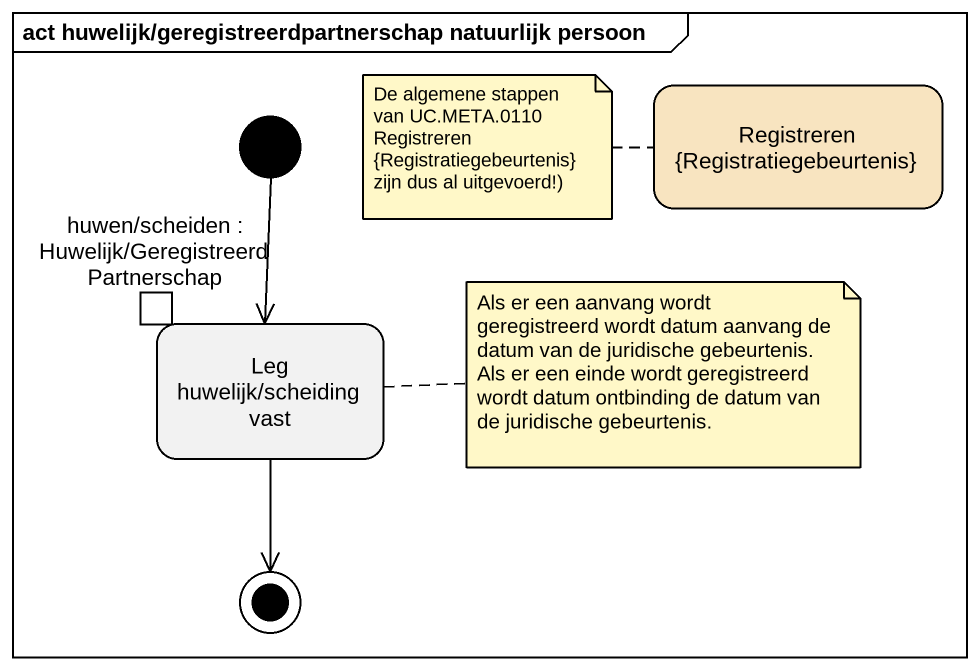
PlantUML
@startuml
mainframe act huwelijk/geregistreerdpartnerschap natuurlijk persoon
hide empty description
state "Registreren {Registratiegebeurtenis}" as Registreren #F8E4C0
state "Leg huwelijk/scheiding vast" as Leg_huwelijk_scheiding_vast {
  state "huwen/scheiden : Huwelijk/GeregistreerdPartnerschap" as huwen_scheiden <<inputPin>>
}
[*] --> Leg_huwelijk_scheiding_vast
Leg_huwelijk_scheiding_vast --> [*]
note left of Registreren : De algemene stappen van UC.META.0110 Registreren {Registratiegebeurtenis} zijn dus al uitgevoerd!)
note right of Leg_huwelijk_scheiding_vast
  Als er een aanvang wordt geregistreerd wordt datum aanvang de datum van de juridische gebeurtenis.
  Als er een einde wordt geregistreerd wordt datum ontbinding de datum van de juridische gebeurtenis.
end note
@enduml
